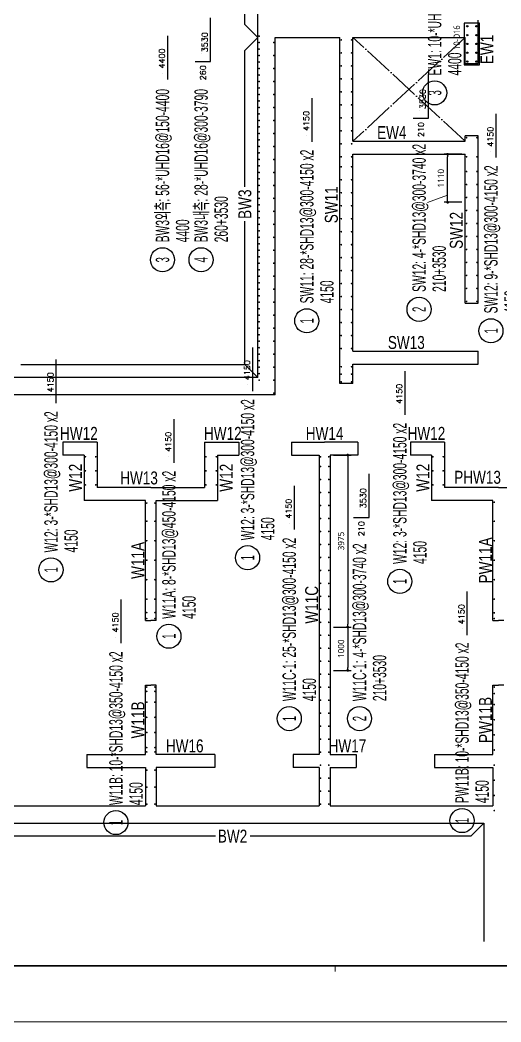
# Model space of a CAD drawing. Header units: millimetres. Extents: x 317501 to 2277231, y -321722 to 1186893.
# Drawn here: x 490431 to 501557, y -246808 to -223660 of the extents above; entities that cross this region are included whole.
import ezdxf
from ezdxf.enums import TextEntityAlignment as Align

# ---------------------------------------------------------------- set-up
doc = ezdxf.new("R2010")
doc.units = ezdxf.units.MM
doc.header["$LTSCALE"] = 57
doc.linetypes.add('XS-기초$0$DDOT', pattern=[14, 12, -1, 0, -1])
doc.layers.get('Defpoints').update_dxf_attribs({"color": 145})
for name, color, linetype in [('BARR', 1, 'Continuous'), ('DIM', 7, 'Continuous'), ('LEADER', 7, 'Continuous'), ('RP_TAG', 7, 'Continuous'), ('TEXT-배근', 3, 'Continuous'), ('XDIM', 7, 'Continuous'), ('XREBAR', 1, 'Continuous'), ('XS-기초$0$OPEN', 9, 'XS-기초$0$DDOT'), ('XTAG', 7, 'Continuous')]:
    doc.layers.add(name, color=color, linetype=linetype)
doc.layers.add('벽부호', color=3, linetype='Continuous', lineweight=0)
doc.styles.add('ROMANS', font='malgun.ttf')
doc.styles.add('RPWK1', font='arial.ttf', dxfattribs={"bigfont": 'whgtxt.shx'})
doc.styles.add('RPWK2', font='romans.shx', dxfattribs={"bigfont": 'whgtxt.shx'})
doc.styles.add('돋음', font='Dotum.ttf')
doc.styles.add('맑은고딕', font='malgun.ttf')
doc.dimstyles.new('60(SUB-1.8)', dxfattribs={"dimscale": 60, "dimtxt": 1.8, "dimasz": 0.8, "dimexe": 1, "dimexo": 1, "dimgap": 1, "dimtad": 1, "dimdec": 0, "dimzin": 0, "dimdsep": 46, "dimtxsty": 'ROMANS', "dimblk": 'DOT', "dimcen": 1, "dimdle": 2, "dimclrd": 6, "dimclre": 6, "dimclrt": 7, "dimazin": 0, "dimtfac": 1, "dimtdec": 0, "dimtix": 1, "dimtmove": 2, "dimatfit": 3, "dimldrblk": 'DIMDOT', "dimfxl": 0, "dimtolj": 1, "dimtzin": 0, "dimarcsym": 0})

# ---------------------------------------------------------------- blocks, each defined once
blk = doc.blocks.new('dhs_sheet2e')
at = {"color": 7}
blk.add_line((38004.8, 1997.6), (38004.8, 1797.9), dxfattribs=at)
blk.add_lwpolyline([(84000, 0), (84000, 59329.4), (0, 59329.4), (0, 0)], close=True, dxfattribs=at)
at = {"color": 30, "const_width": 64.9}
blk.add_lwpolyline([(81003.6, 57331.7), (2996.4, 57331.7), (2996.4, 1997.6), (81003.6, 1997.6)], close=True, dxfattribs=at)
blk = doc.blocks.new('ASGARAE')
at = {"color": 255, "xscale": 0.75, "yscale": 0.75, "zscale": 0.75}
blk.add_blockref('dhs_sheet2e', (0, -44497), dxfattribs=at)
blk = doc.blocks.new('XDFHSDHSTHS')
at = {"layer": 'DIM', "color": 5}
for p, q in [((-9910, -8410), (-9910, 750)), ((-4810, -1155), (-4810, -150)), ((-9510, -550), (-8010, -550)), ((-9510, -8810), (-9510, -550)), ((-8010, -8550), (-8010, -550)), ((-7710, -2950), (-7710, -550)), ((-7710, -550), (-5110, -550)), ((-5110, -1155), (-5110, -550)), ((-5110, -1155), (-4810, -1155)), ((-7710, -2950), (-5110, -2950)), ((-5110, -2950), (-5110, -2825)), ((-4810, -2825), (-5110, -2825)), ((-4810, -6690), (-4810, -2825)), ((-4810, -3250), (-4810, -2825)), ((-7710, -7800), (-7710, -3250)), ((-7710, -3250), (-5110, -3250)), ((-5110, -6690), (-5110, -3250)), ((-5110, -6690), (-4810, -6690)), ((-7710, -7800), (-4810, -7800)), ((-4810, -8100), (-4810, -7800)), ((-7710, -8550), (-7710, -8100)), ((-7710, -8100), (-4810, -8100)), ((-9910, -8410), (-21595, -8410)), ((-7710, -8550), (-8010, -8550)), ((-9510, -8810), (-21995, -8810)), ((-13630, -9900), (-14420, -9900)), ((-14420, -9900), (-14420, -10200)), ((-13630, -9900), (-13630, -10950)), ((-11140, -9900), (-10350, -9900)), ((-11140, -9900), (-11140, -10950)), ((-10350, -9900), (-10350, -10200)), ((-9130, -9900), (-8365, -9900)), ((-9130, -9900), (-9130, -10200)), ((-7600, -9900), (-8365, -9900)), ((-7600, -9900), (-7600, -10200)), ((-5590, -9900), (-6380, -9900)), ((-6380, -9900), (-6380, -10200)), ((-5590, -9900), (-5590, -10950)), ((-13930, -10200), (-14420, -10200)), ((-13930, -10200), (-13930, -11250)), ((-10840, -10200), (-10350, -10200)), ((-10840, -10200), (-10840, -11250)), ((-9130, -10200), (-8490, -10200)), ((-8490, -10200), (-8490, -17120)), ((-8240, -10200), (-8240, -17120)), ((-7600, -10200), (-8240, -10200)), ((-5890, -10200), (-6380, -10200)), ((-5890, -10200), (-5890, -11250)), ((-12385, -10950), (-13630, -10950)), ((-12385, -10950), (-11140, -10950)), ((-4345, -10950), (-5590, -10950)), ((-4345, -10950), (-3100, -10950)), ((-12510, -11250), (-13930, -11250)), ((-12510, -14020), (-12510, -11250)), ((-12260, -14020), (-12260, -11250)), ((-12260, -11250), (-10840, -11250)), ((-4470, -11250), (-5890, -11250)), ((-4470, -14020), (-4470, -11250)), ((-12510, -14020), (-12385, -14020)), ((-12260, -14020), (-12385, -14020)), ((-4470, -14020), (-4345, -14020)), ((-4220, -14020), (-4345, -14020)), ((-12510, -17120), (-12510, -15520)), ((-12510, -15520), (-12385, -15520)), ((-12260, -15520), (-12385, -15520)), ((-12260, -17120), (-12260, -15520)), ((-4470, -17120), (-4470, -15520)), ((-4470, -15520), (-4345, -15520)), ((-4220, -15520), (-4345, -15520)), ((-13865, -17120), (-12510, -17120)), ((-13865, -17120), (-13865, -17420)), ((-10905, -17120), (-12260, -17120)), ((-10905, -17120), (-10905, -17420)), ((-8490, -17120), (-9095, -17120)), ((-9095, -17120), (-9095, -17420)), ((-8240, -17120), (-7635, -17120)), ((-7635, -17120), (-7635, -17420)), ((-5825, -17120), (-4470, -17120)), ((-5825, -17120), (-5825, -17420)), ((-13865, -17420), (-12510, -17420)), ((-12510, -17420), (-12510, -18305)), ((-10905, -17420), (-12260, -17420)), ((-12260, -17420), (-12260, -18305)), ((-8490, -17420), (-9095, -17420)), ((-8490, -17420), (-8490, -18305)), ((-8240, -17420), (-8240, -18305)), ((-8240, -17420), (-7635, -17420)), ((-5825, -17420), (-4470, -17420)), ((-4470, -17420), (-4470, -18305)), ((-16305, -18305), (-12510, -18305)), ((-12260, -18305), (-8490, -18305)), ((-8240, -18305), (-4470, -18305)), ((-16305, -18705), (-4685, -18705)), ((-4685, -18705), (-4685, -21438))]:
    blk.add_line(p, q, dxfattribs=at)
at = {"layer": 'XS-기초$0$OPEN'}
for p, q in [((-5110, -550), (-7710, -2950)), ((-5110, -2950), (-7710, -550))]:
    blk.add_line(p, q, dxfattribs=at)
blk = doc.blocks.new('BAR')
at = {"layer": 'BARR'}
h = blk.add_hatch(color=256, dxfattribs=at)
edge = h.paths.add_edge_path()
edge.add_arc((0, 0), 15, 0, 360)
blk.add_circle((0, 0), 15, dxfattribs=at)
blk = doc.blocks.new('_Dot')
at = {"color": 0, "linetype": 'ByBlock', "lineweight": -2}
blk.add_line((-0.5, 0), (-1, 0), dxfattribs=at)
at = {"color": 0, "linetype": 'ByBlock', "const_width": 0.5}
blk.add_lwpolyline([(-0.25, 0, 1), (0.25, 0, 1)], format="xyb", close=True, dxfattribs=at)
blk = doc.blocks.new('*D271')
at = {"layer": 'Defpoints', "color": 0, "linetype": 'Continuous', "transparency": 16777216}
for p in [(497602, -237685), (497602, -238685), (498012, -238685)]:
    blk.add_point(p, dxfattribs=at).dxf.unprotected_set("ltscale", 0)
at = {"layer": 'XDIM', "color": 6, "linetype": 'Continuous', "lineweight": -2, "transparency": 16777216}
for p, q in [((497682, -237685), (498092, -237685)), ((498012, -237749), (498012, -238621)), ((497682, -238685), (498092, -238685))]:
    blk.add_line(p, q, dxfattribs=at).dxf.unprotected_set("ltscale", 0)
at = {"layer": 'XDIM', "color": 6, "linetype": 'Continuous', "lineweight": -2, "transparency": 16777216, "xscale": 64, "yscale": 64, "zscale": 64}
for p, rotation in [((498012, -237685), 90), ((498012, -238685), 270)]:
    blk.add_blockref('_Dot', p, dxfattribs=dict(at, rotation=rotation)).dxf.unprotected_set("ltscale", 0)
at = {"layer": 'XDIM', "color": 7, "linetype": 'Continuous', "transparency": 16777216, "insert": (497858, -238185), "char_height": 144, "attachment_point": 5, "rotation": 90, "style": 'ROMANS'}
blk.add_mtext('\\A1;1000', dxfattribs=at).dxf.unprotected_set("ltscale", 0)
blk = doc.blocks.new('DIMDOT')
at = {"layer": 'DIM', "linetype": 'Continuous'}
blk.add_line((-2, 0), (2, 0), dxfattribs=at)
for radius in [0.5, 0.25]:
    blk.add_circle((0, 0), radius, dxfattribs=at)
blk = doc.blocks.new('*D272')
at = {"layer": 'Defpoints', "color": 0, "linetype": 'Continuous', "transparency": 16777216}
for p in [(497602, -233710), (497602, -237685), (498012, -237685)]:
    blk.add_point(p, dxfattribs=at).dxf.unprotected_set("ltscale", 0)
at = {"layer": 'XDIM', "color": 6, "linetype": 'Continuous', "lineweight": -2, "transparency": 16777216}
for p, q in [((497682, -233710), (498092, -233710)), ((498012, -233774), (498012, -237621)), ((497682, -237685), (498092, -237685))]:
    blk.add_line(p, q, dxfattribs=at).dxf.unprotected_set("ltscale", 0)
at = {"layer": 'XDIM', "color": 6, "linetype": 'Continuous', "lineweight": -2, "transparency": 16777216, "xscale": 64, "yscale": 64, "zscale": 64}
for p, rotation in [((498012, -233710), 90), ((498012, -237685), 270)]:
    blk.add_blockref('_Dot', p, dxfattribs=dict(at, rotation=rotation)).dxf.unprotected_set("ltscale", 0)
at = {"layer": 'XDIM', "color": 7, "linetype": 'Continuous', "transparency": 16777216, "insert": (497858, -235697), "char_height": 144, "attachment_point": 5, "rotation": 90, "style": 'ROMANS'}
blk.add_mtext('\\A1;3975', dxfattribs=at).dxf.unprotected_set("ltscale", 0)
blk = doc.blocks.new('*D273')
at = {"layer": 'Defpoints', "color": 0, "linetype": 'Continuous', "transparency": 16777216}
for p in [(500322, -226760), (500732, -226760), (500732, -227870)]:
    blk.add_point(p, dxfattribs=at).dxf.unprotected_set("ltscale", 0)
at = {"layer": 'XDIM', "color": 6, "linetype": 'Continuous', "lineweight": -2, "transparency": 16777216}
for p, q in [((500652, -226760), (500242, -226760)), ((500322, -227806), (500322, -226824)), ((500652, -227870), (500242, -227870))]:
    blk.add_line(p, q, dxfattribs=at).dxf.unprotected_set("ltscale", 0)
at = {"layer": 'XDIM', "color": 6, "linetype": 'Continuous', "lineweight": -2, "transparency": 16777216, "xscale": 64, "yscale": 64, "zscale": 64}
for p, rotation in [((500322, -226760), 90), ((500322, -227870), 270)]:
    blk.add_blockref('_Dot', p, dxfattribs=dict(at, rotation=rotation)).dxf.unprotected_set("ltscale", 0)
at = {"layer": 'XDIM', "color": 7, "linetype": 'Continuous', "transparency": 16777216, "insert": (500168, -227315), "char_height": 144, "attachment_point": 5, "rotation": 90, "style": 'ROMANS'}
blk.add_mtext('\\A1;1110', dxfattribs=at).dxf.unprotected_set("ltscale", 0)
blk = doc.blocks.new('*U1499', base_point=(499216.761, -236907.6208))
at = {"layer": 'RP_TAG', "color": 0, "linetype": 'Continuous', "ltscale": 100}
blk.add_circle((499216.759988, -236629.6208), 279, dxfattribs=at)
at = {"layer": 'RP_TAG', "color": 0, "linetype": 'Continuous', "ltscale": 100, "style": 'RPWK1', "width": 0.55}
for s, p in [('W12: 3-*SHD13@300-4150 x2', (499216.758476, -236226.6208)), ('4150', (499681.758476, -236226.61914))]:
    blk.add_text(s, height=310, rotation=90.0002104601, dxfattribs=at).set_placement(p, align=Align.MIDDLE_LEFT)
at = {"layer": 'RP_TAG', "color": 0, "linetype": 'Continuous', "ltscale": 100, "style": 'RPWK1', "oblique": 359.9999999951, "width": 0.5}
blk.add_text('1', height=310, rotation=90.0002104552, dxfattribs=at).set_placement((499216.759988, -236629.6208), align=Align.MIDDLE_CENTER)
blk = doc.blocks.new('*U1500', base_point=(495695.336, -236360.422))
at = {"layer": 'RP_TAG', "color": 0, "linetype": 'Continuous', "ltscale": 100}
blk.add_circle((495695.334988, -236082.422), 279, dxfattribs=at)
at = {"layer": 'RP_TAG', "color": 0, "linetype": 'Continuous', "ltscale": 100, "style": 'RPWK1', "width": 0.55}
blk.add_text('W12: 3-*SHD13@300-4150 x2', height=310, rotation=90.0002104601, dxfattribs=at).set_placement((495695.333476, -235679.422), align=Align.MIDDLE_LEFT)
at = {"layer": 'RP_TAG', "color": 0, "linetype": 'Continuous', "ltscale": 100, "style": 'RPWK1', "oblique": 359.9999999948, "width": 0.55}
blk.add_text('4150', height=310, rotation=90.000210454, dxfattribs=at).set_placement((496160.333476, -235679.42034), align=Align.MIDDLE_LEFT)
at = {"layer": 'RP_TAG', "color": 0, "linetype": 'Continuous', "ltscale": 100, "style": 'RPWK1', "oblique": 0.0000000017, "width": 0.5}
blk.add_text('1', height=310, rotation=90.0002104619, dxfattribs=at).set_placement((495695.334988, -236082.422), align=Align.MIDDLE_CENTER)
blk = doc.blocks.new('*U1501', base_point=(491147.0825, -236640.8655))
at = {"layer": 'RP_TAG', "color": 0, "linetype": 'Continuous', "ltscale": 100}
blk.add_circle((491147.081488, -236362.8655), 279, dxfattribs=at)
at = {"layer": 'RP_TAG', "color": 0, "linetype": 'Continuous', "ltscale": 100, "style": 'RPWK1', "oblique": 359.9999999948, "width": 0.55}
blk.add_text('W12: 3-*SHD13@300-4150 x2', height=310, rotation=90.000210454, dxfattribs=at).set_placement((491147.079976, -235959.8655), align=Align.MIDDLE_LEFT)
at = {"layer": 'RP_TAG', "color": 0, "linetype": 'Continuous', "ltscale": 100, "style": 'RPWK1', "width": 0.55}
blk.add_text('4150', height=310, rotation=90.0002104601, dxfattribs=at).set_placement((491612.079976, -235959.86384), align=Align.MIDDLE_LEFT)
at = {"layer": 'RP_TAG', "color": 0, "linetype": 'Continuous', "ltscale": 100, "style": 'RPWK1', "oblique": 0.0000000017, "width": 0.5}
blk.add_text('1', height=310, rotation=90.0002104619, dxfattribs=at).set_placement((491147.081488, -236362.8655), align=Align.MIDDLE_CENTER)
blk = doc.blocks.new('*U1531', base_point=(492649.2859, -242478.9544))
at = {"layer": 'RP_TAG', "color": 0, "linetype": 'Continuous', "ltscale": 100}
blk.add_circle((492649.284888, -242200.9544), 279, dxfattribs=at)
at = {"layer": 'RP_TAG', "color": 0, "linetype": 'Continuous', "ltscale": 100, "style": 'RPWK1', "width": 0.55}
blk.add_text('W11B: 10-*SHD13@350-4150 x2', height=310, rotation=90.0002104601, dxfattribs=at).set_placement((492649.283376, -241797.9544), align=Align.MIDDLE_LEFT)
at = {"layer": 'RP_TAG', "color": 0, "linetype": 'Continuous', "ltscale": 100, "style": 'RPWK1', "oblique": 359.9999999948, "width": 0.55}
blk.add_text('4150', height=310, rotation=90.000210454, dxfattribs=at).set_placement((493114.283376, -241797.95274), align=Align.MIDDLE_LEFT)
at = {"layer": 'RP_TAG', "color": 0, "linetype": 'Continuous', "ltscale": 100, "style": 'RPWK1', "oblique": 0.0000000017, "width": 0.5}
blk.add_text('1', height=310, rotation=90.0002104619, dxfattribs=at).set_placement((492649.284888, -242200.9544), align=Align.MIDDLE_CENTER)
blk = doc.blocks.new('*U1532', base_point=(493875, -238175))
at = {"layer": 'RP_TAG', "color": 0, "linetype": 'Continuous', "ltscale": 100}
blk.add_circle((493875, -237897), 279, dxfattribs=at)
at = {"layer": 'RP_TAG', "color": 0, "linetype": 'Continuous', "ltscale": 100, "style": 'RPWK1', "width": 0.55}
blk.add_text('W11A: 8-*SHD13@450-4150 x2', height=310, rotation=90.0002, dxfattribs=at).set_placement((493875, -237494), align=Align.MIDDLE_LEFT)
at = {"layer": 'RP_TAG', "color": 0, "linetype": 'Continuous', "ltscale": 100, "style": 'RPWK1', "oblique": 360, "width": 0.55}
blk.add_text('4150', height=310, rotation=90.0002, dxfattribs=at).set_placement((494340, -237494), align=Align.MIDDLE_LEFT)
at = {"layer": 'RP_TAG', "color": 0, "linetype": 'Continuous', "ltscale": 100, "style": 'RPWK1', "oblique": 360, "width": 0.5}
blk.add_text('1', height=310, rotation=90.0002, dxfattribs=at).set_placement((493875, -237897), align=Align.MIDDLE_CENTER)
blk = doc.blocks.new('*U1534', base_point=(500656.3312, -242433.4565))
at = {"layer": 'RP_TAG', "color": 0, "linetype": 'Continuous', "ltscale": 100}
blk.add_circle((500656.330188, -242155.4565), 279, dxfattribs=at)
at = {"layer": 'RP_TAG', "color": 0, "linetype": 'Continuous', "ltscale": 100, "style": 'RPWK1', "width": 0.55}
for s, p in [('PW11B: 10-*SHD13@350-4150 x2', (500656.328676, -241752.4565)), ('4150', (501121.328676, -241752.45484))]:
    blk.add_text(s, height=310, rotation=90.0002104601, dxfattribs=at).set_placement(p, align=Align.MIDDLE_LEFT)
at = {"layer": 'RP_TAG', "color": 0, "linetype": 'Continuous', "ltscale": 100, "style": 'RPWK1', "oblique": 359.9999999951, "width": 0.5}
blk.add_text('1', height=310, rotation=90.0002104552, dxfattribs=at).set_placement((500656.330188, -242155.4565), align=Align.MIDDLE_CENTER)
blk = doc.blocks.new('*U1535', base_point=(497065, -230887))
at = {"layer": 'RP_TAG', "color": 0, "linetype": 'Continuous', "ltscale": 100}
blk.add_circle((497065, -230609), 279, dxfattribs=at)
at = {"layer": 'RP_TAG', "color": 0, "linetype": 'Continuous', "ltscale": 100, "style": 'RPWK1', "oblique": 360, "width": 0.55}
for s, p in [('SW11: 28-*SHD13@300-4150 x2', (497065, -230206)), ('4150', (497530, -230206))]:
    blk.add_text(s, height=310, rotation=90.0002, dxfattribs=at).set_placement(p, align=Align.MIDDLE_LEFT)
at = {"layer": 'RP_TAG', "color": 0, "linetype": 'Continuous', "ltscale": 100, "style": 'RPWK1', "oblique": 0, "width": 0.5}
blk.add_text('1', height=310, rotation=90.0002, dxfattribs=at).set_placement((497065, -230609), align=Align.MIDDLE_CENTER)
blk = doc.blocks.new('*U1538', base_point=(496658.6964, -240077.1462))
at = {"layer": 'RP_TAG', "color": 0, "linetype": 'Continuous', "ltscale": 100}
blk.add_circle((496658.695388, -239799.1462), 279, dxfattribs=at)
at = {"layer": 'RP_TAG', "color": 0, "linetype": 'Continuous', "ltscale": 100, "style": 'RPWK1', "width": 0.55}
for s, p in [('W11C-1: 25-*SHD13@300-4150 x2', (496658.693876, -239396.1462)), ('4150', (497123.693876, -239396.14454))]:
    blk.add_text(s, height=310, rotation=90.0002104601, dxfattribs=at).set_placement(p, align=Align.MIDDLE_LEFT)
at = {"layer": 'RP_TAG', "color": 0, "linetype": 'Continuous', "ltscale": 100, "style": 'RPWK1', "oblique": 359.9999999951, "width": 0.5}
blk.add_text('1', height=310, rotation=90.0002104552, dxfattribs=at).set_placement((496658.695388, -239799.1462), align=Align.MIDDLE_CENTER)
blk = doc.blocks.new('*U1539', base_point=(501324.9084, -231117.5464))
at = {"layer": 'RP_TAG', "color": 0, "linetype": 'Continuous', "ltscale": 100}
blk.add_circle((501324.907388, -230839.5464), 279, dxfattribs=at)
at = {"layer": 'RP_TAG', "color": 0, "linetype": 'Continuous', "ltscale": 100, "style": 'RPWK1', "width": 0.55}
for s, p in [('SW12: 9-*SHD13@300-4150 x2', (501324.905876, -230436.5464)), ('4150', (501789.905876, -230436.54474))]:
    blk.add_text(s, height=310, rotation=90.0002104601, dxfattribs=at).set_placement(p, align=Align.MIDDLE_LEFT)
at = {"layer": 'RP_TAG', "color": 0, "linetype": 'Continuous', "ltscale": 100, "style": 'RPWK1', "oblique": 359.9999999951, "width": 0.5}
blk.add_text('1', height=310, rotation=90.0002104552, dxfattribs=at).set_placement((501324.907388, -230839.5464), align=Align.MIDDLE_CENTER)
blk = doc.blocks.new('*U1550', base_point=(500022.8123, -225620.4623))
at = {"layer": 'RP_TAG', "color": 0, "linetype": 'Continuous', "ltscale": 100}
blk.add_circle((500022.811288, -225342.4623), 279, dxfattribs=at)
at = {"layer": 'RP_TAG', "color": 0, "linetype": 'Continuous', "ltscale": 100, "style": 'RPWK1', "width": 0.55}
for s, p in [('EW1: 10-*UHD16-4400', (500022.809776, -224939.4623)), ('4400', (500487.809776, -224939.46064))]:
    blk.add_text(s, height=310, rotation=90.0002104601, dxfattribs=at).set_placement(p, align=Align.MIDDLE_LEFT)
at = {"layer": 'RP_TAG', "color": 0, "linetype": 'Continuous', "ltscale": 100, "style": 'RPWK1', "oblique": 359.9999999951, "width": 0.5}
blk.add_text('3', height=310, rotation=90.0002104552, dxfattribs=at).set_placement((500022.811288, -225342.4623), align=Align.MIDDLE_CENTER)
blk = doc.blocks.new('*U1552', base_point=(493726.6725, -229476.7199))
at = {"layer": 'RP_TAG', "color": 0, "linetype": 'Continuous', "ltscale": 100}
blk.add_circle((493726.671488, -229198.7199), 279, dxfattribs=at)
at = {"layer": 'RP_TAG', "color": 0, "linetype": 'Continuous', "ltscale": 100, "style": 'RPWK1', "oblique": 359.9999999948, "width": 0.55}
blk.add_text('BW3외측: 56-*UHD16@150-4400', height=310, rotation=90.000210454, dxfattribs=at).set_placement((493726.669976, -228795.7199), align=Align.MIDDLE_LEFT)
at = {"layer": 'RP_TAG', "color": 0, "linetype": 'Continuous', "ltscale": 100, "style": 'RPWK1', "width": 0.55}
blk.add_text('4400', height=310, rotation=90.0002104601, dxfattribs=at).set_placement((494191.669976, -228795.71824), align=Align.MIDDLE_LEFT)
at = {"layer": 'RP_TAG', "color": 0, "linetype": 'Continuous', "ltscale": 100, "style": 'RPWK1', "oblique": 0.0000000017, "width": 0.5}
blk.add_text('3', height=310, rotation=90.0002104619, dxfattribs=at).set_placement((493726.671488, -229198.7199), align=Align.MIDDLE_CENTER)
blk = doc.blocks.new('*U1568', base_point=(494619.6566, -229476.7199))
at = {"layer": 'RP_TAG', "color": 0, "linetype": 'Continuous', "ltscale": 100}
blk.add_circle((494619.655588, -229198.7199), 279, dxfattribs=at)
at = {"layer": 'RP_TAG', "color": 0, "linetype": 'Continuous', "ltscale": 100, "style": 'RPWK1', "oblique": 359.9999999948, "width": 0.55}
blk.add_text('BW3내측: 28-*UHD16@300-3790', height=310, rotation=90.000210454, dxfattribs=at).set_placement((494619.654076, -228795.7199), align=Align.MIDDLE_LEFT)
at = {"layer": 'RP_TAG', "color": 0, "linetype": 'Continuous', "ltscale": 100, "style": 'RPWK1', "width": 0.55}
blk.add_text('260+3530', height=310, rotation=90.0002104601, dxfattribs=at).set_placement((495084.654076, -228795.71824), align=Align.MIDDLE_LEFT)
at = {"layer": 'RP_TAG', "color": 0, "linetype": 'Continuous', "ltscale": 100, "style": 'RPWK1', "oblique": 0.0000000017, "width": 0.5}
blk.add_text('4', height=310, rotation=90.0002104619, dxfattribs=at).set_placement((494619.655588, -229198.7199), align=Align.MIDDLE_CENTER)
blk = doc.blocks.new('*U1579', base_point=(498284.0669, -240077.1462))
at = {"layer": 'RP_TAG', "color": 0, "linetype": 'Continuous', "ltscale": 100}
blk.add_circle((498284.065888, -239799.1462), 279, dxfattribs=at)
at = {"layer": 'RP_TAG', "color": 0, "linetype": 'Continuous', "ltscale": 100, "style": 'RPWK1', "width": 0.55}
for s, p in [('W11C-1: 4-*SHD13@300-3740 x2', (498284.064376, -239396.1462)), ('210+3530', (498749.064376, -239396.14454))]:
    blk.add_text(s, height=310, rotation=90.0002104601, dxfattribs=at).set_placement(p, align=Align.MIDDLE_LEFT)
at = {"layer": 'RP_TAG', "color": 0, "linetype": 'Continuous', "ltscale": 100, "style": 'RPWK1', "oblique": 359.9999999951, "width": 0.5}
blk.add_text('2', height=310, rotation=90.0002104552, dxfattribs=at).set_placement((498284.065888, -239799.1462), align=Align.MIDDLE_CENTER)
blk = doc.blocks.new('*U1580', base_point=(499662.9963, -230621.4528))
at = {"layer": 'RP_TAG', "color": 0, "linetype": 'Continuous', "ltscale": 100}
blk.add_circle((499662.995288, -230343.4528), 279, dxfattribs=at)
at = {"layer": 'RP_TAG', "color": 0, "linetype": 'Continuous', "ltscale": 100, "style": 'RPWK1', "oblique": 359.9999999948, "width": 0.55}
blk.add_text('SW12: 4-*SHD13@300-3740 x2', height=310, rotation=90.000210454, dxfattribs=at).set_placement((499662.993776, -229940.4528), align=Align.MIDDLE_LEFT)
at = {"layer": 'RP_TAG', "color": 0, "linetype": 'Continuous', "ltscale": 100, "style": 'RPWK1', "width": 0.55}
blk.add_text('210+3530', height=310, rotation=90.0002104601, dxfattribs=at).set_placement((500127.993776, -229940.45114), align=Align.MIDDLE_LEFT)
at = {"layer": 'RP_TAG', "color": 0, "linetype": 'Continuous', "ltscale": 100, "style": 'RPWK1', "oblique": 0.0000000017, "width": 0.5}
blk.add_text('2', height=310, rotation=90.0002104619, dxfattribs=at).set_placement((499662.995288, -230343.4528), align=Align.MIDDLE_CENTER)

msp = doc.modelspace()

# ---------------------------------------------------------------- linework, layer by layer
at = {"layer": 'LEADER'}
for p, q in [((495632.4, -223759.7), (495632.4, -222459.7)), ((495932.4, -224059.7), (495632.4, -223759.7)), ((495632.4, -231619.7), (495932.4, -231919.7))]:
    msp.add_line(p, q, dxfattribs=at)
msp.add_lwpolyline([(501062.4, -223729.7), (500702.4, -223729.7), (500702.4, -224694.7), (501062.4, -224694.7)], close=True, dxfattribs=at)
for points in [[(495632.4, -227512.4), (495632.4, -224359.7), (495932.4, -224059.7)], [(490446.6, -231619.7), (495632.4, -231619.7), (495632.4, -228309.3)], [(501157.4, -242214.7), (500857.4, -242514.7), (495751.8, -242514.7)], [(494953.9, -242514.7), (489837.4, -242514.7), (489837.4, -242634.7), (483177.2, -242634.7)]]:
    msp.add_lwpolyline(points, dxfattribs=at)
at = {"layer": 'RP_TAG', "color": 250, "linetype": 'Continuous', "ltscale": 100}
for p, q in [((494619.6, -224430.5), (494619.6, -224430.5)), ((493726.7, -224886.2), (493726.7, -224886.2)), ((499663, -225741.4), (499663, -225741.4)), ((497065.3, -226329.9), (497065.3, -226329.9)), ((501324.9, -226693.2), (501324.9, -226693.2)), ((495695.3, -232087.1), (495695.3, -232087.1)), ((491147.1, -232367.6), (491147.1, -232367.6)), ((499216.7, -232634.3), (499216.7, -232634.3)), ((493874.9, -233742.4), (493874.9, -233742.4)), ((498284, -234964.4), (498284, -234964.4)), ((496658.7, -235287.6), (496658.7, -235287.6)), ((500656.3, -237725.4), (500656.3, -237725.4)), ((492649.3, -237914.3), (492649.3, -237914.3))]:
    msp.add_line(p, q, dxfattribs=at)
at = {"layer": 'RP_TAG', "color": 1, "linetype": 'Continuous', "ltscale": 100}
for points in [[(494482.2, -224617.8), (494840, -224617.8), (494840, -223607.7)], [(493849.2, -225031.9), (493849.2, -224021.6)], [(499525.6, -225928.8), (499883.4, -225928.8), (499883.4, -224918.7)], [(497187.9, -226475.6), (497187.9, -225465.3)], [(501447.5, -226838.9), (501447.5, -225828.6)], [(495817.9, -232232.8), (495817.9, -231222.6)], [(491269.7, -232513.3), (491269.6, -231503)], [(499339.3, -232780), (499339.3, -231769.8)], [(493997.5, -233888.1), (493997.5, -232877.8)], [(498146.7, -235151.7), (498504.4, -235151.7), (498504.4, -234141.6)], [(496781.3, -235433.3), (496781.3, -234423)], [(500778.9, -237871.1), (500778.9, -236860.8)], [(492771.9, -238060), (492771.9, -237049.7)]]:
    msp.add_lwpolyline(points, dxfattribs=at)
at = {"layer": 'XREBAR', "color": 171, "linetype": 'Continuous', "ltscale": 2.33129e-317, "const_width": 20}
for points in [[(495952.4, -224029.7, -1), (495972.4, -224029.7, -1), (495952.4, -224029.7)], [(495952.4, -224179.7, -1), (495972.4, -224179.7, -1), (495952.4, -224179.7)], [(496292.4, -224179.7, -1), (496312.4, -224179.7, -1), (496292.4, -224179.7)], [(495952.4, -224329.7, -1), (495972.4, -224329.7, -1), (495952.4, -224329.7)], [(495952.4, -224479.7, -1), (495972.4, -224479.7, -1), (495952.4, -224479.7)], [(496292.4, -224479.7, -1), (496312.4, -224479.7, -1), (496292.4, -224479.7)], [(495952.4, -224629.7, -1), (495972.4, -224629.7, -1), (495952.4, -224629.7)], [(495952.4, -224779.7, -1), (495972.4, -224779.7, -1), (495952.4, -224779.7)], [(496292.4, -224779.7, -1), (496312.4, -224779.7, -1), (496292.4, -224779.7)], [(495952.4, -224929.7, -1), (495972.4, -224929.7, -1), (495952.4, -224929.7)], [(495952.4, -225079.7, -1), (495972.4, -225079.7, -1), (495952.4, -225079.7)], [(495952.4, -225229.7, -1), (495972.4, -225229.7, -1), (495952.4, -225229.7)], [(496292.4, -225079.7, -1), (496312.4, -225079.7, -1), (496292.4, -225079.7)], [(495952.4, -225379.7, -1), (495972.4, -225379.7, -1), (495952.4, -225379.7)], [(496292.4, -225379.7, -1), (496312.4, -225379.7, -1), (496292.4, -225379.7)], [(495952.4, -225529.7, -1), (495972.4, -225529.7, -1), (495952.4, -225529.7)], [(495952.4, -225679.7, -1), (495972.4, -225679.7, -1), (495952.4, -225679.7)], [(496292.4, -225679.7, -1), (496312.4, -225679.7, -1), (496292.4, -225679.7)], [(495952.4, -225829.7, -1), (495972.4, -225829.7, -1), (495952.4, -225829.7)], [(495952.4, -225979.7, -1), (495972.4, -225979.7, -1), (495952.4, -225979.7)], [(495952.4, -226129.7, -1), (495972.4, -226129.7, -1), (495952.4, -226129.7)], [(496292.4, -225979.7, -1), (496312.4, -225979.7, -1), (496292.4, -225979.7)], [(495952.4, -226279.7, -1), (495972.4, -226279.7, -1), (495952.4, -226279.7)], [(496292.4, -226279.7, -1), (496312.4, -226279.7, -1), (496292.4, -226279.7)], [(495952.4, -226429.7, -1), (495972.4, -226429.7, -1), (495952.4, -226429.7)], [(495952.4, -226579.7, -1), (495972.4, -226579.7, -1), (495952.4, -226579.7)], [(496292.4, -226579.7, -1), (496312.4, -226579.7, -1), (496292.4, -226579.7)], [(495952.4, -226729.7, -1), (495972.4, -226729.7, -1), (495952.4, -226729.7)], [(495952.4, -226879.7, -1), (495972.4, -226879.7, -1), (495952.4, -226879.7)], [(495952.4, -227029.7, -1), (495972.4, -227029.7, -1), (495952.4, -227029.7)], [(496292.4, -226879.7, -1), (496312.4, -226879.7, -1), (496292.4, -226879.7)], [(495952.4, -227179.7, -1), (495972.4, -227179.7, -1), (495952.4, -227179.7)], [(495952.4, -227329.7, -1), (495972.4, -227329.7, -1), (495952.4, -227329.7)], [(496292.4, -227179.7, -1), (496312.4, -227179.7, -1), (496292.4, -227179.7)], [(495952.4, -227479.7, -1), (495972.4, -227479.7, -1), (495952.4, -227479.7)], [(496292.4, -227479.7, -1), (496312.4, -227479.7, -1), (496292.4, -227479.7)], [(495952.4, -227629.7, -1), (495972.4, -227629.7, -1), (495952.4, -227629.7)], [(495952.4, -227779.7, -1), (495972.4, -227779.7, -1), (495952.4, -227779.7)], [(496292.4, -227779.7, -1), (496312.4, -227779.7, -1), (496292.4, -227779.7)], [(495952.4, -227929.7, -1), (495972.4, -227929.7, -1), (495952.4, -227929.7)], [(495952.4, -228079.7, -1), (495972.4, -228079.7, -1), (495952.4, -228079.7)], [(495952.4, -228229.7, -1), (495972.4, -228229.7, -1), (495952.4, -228229.7)], [(496292.4, -228079.7, -1), (496312.4, -228079.7, -1), (496292.4, -228079.7)], [(495952.4, -228379.7, -1), (495972.4, -228379.7, -1), (495952.4, -228379.7)], [(496292.4, -228379.7, -1), (496312.4, -228379.7, -1), (496292.4, -228379.7)], [(495952.4, -228529.7, -1), (495972.4, -228529.7, -1), (495952.4, -228529.7)], [(495952.4, -228679.7, -1), (495972.4, -228679.7, -1), (495952.4, -228679.7)], [(496292.4, -228679.7, -1), (496312.4, -228679.7, -1), (496292.4, -228679.7)], [(495952.4, -228829.7, -1), (495972.4, -228829.7, -1), (495952.4, -228829.7)], [(495952.4, -228979.7, -1), (495972.4, -228979.7, -1), (495952.4, -228979.7)], [(495952.4, -229129.7, -1), (495972.4, -229129.7, -1), (495952.4, -229129.7)], [(496292.4, -228979.7, -1), (496312.4, -228979.7, -1), (496292.4, -228979.7)], [(495952.4, -229279.7, -1), (495972.4, -229279.7, -1), (495952.4, -229279.7)], [(496292.4, -229279.7, -1), (496312.4, -229279.7, -1), (496292.4, -229279.7)], [(495952.4, -229429.7, -1), (495972.4, -229429.7, -1), (495952.4, -229429.7)], [(495952.4, -229579.7, -1), (495972.4, -229579.7, -1), (495952.4, -229579.7)], [(496292.4, -229579.7, -1), (496312.4, -229579.7, -1), (496292.4, -229579.7)], [(495952.4, -229729.7, -1), (495972.4, -229729.7, -1), (495952.4, -229729.7)], [(495952.4, -229879.7, -1), (495972.4, -229879.7, -1), (495952.4, -229879.7)], [(496292.4, -229879.7, -1), (496312.4, -229879.7, -1), (496292.4, -229879.7)], [(495952.4, -230029.7, -1), (495972.4, -230029.7, -1), (495952.4, -230029.7)], [(495952.4, -230179.7, -1), (495972.4, -230179.7, -1), (495952.4, -230179.7)], [(495952.4, -230329.7, -1), (495972.4, -230329.7, -1), (495952.4, -230329.7)], [(496292.4, -230179.7, -1), (496312.4, -230179.7, -1), (496292.4, -230179.7)], [(495952.4, -230479.7, -1), (495972.4, -230479.7, -1), (495952.4, -230479.7)], [(496292.4, -230479.7, -1), (496312.4, -230479.7, -1), (496292.4, -230479.7)], [(495952.4, -230629.7, -1), (495972.4, -230629.7, -1), (495952.4, -230629.7)], [(495952.4, -230779.7, -1), (495972.4, -230779.7, -1), (495952.4, -230779.7)], [(496292.4, -230779.7, -1), (496312.4, -230779.7, -1), (496292.4, -230779.7)], [(495952.4, -230929.7, -1), (495972.4, -230929.7, -1), (495952.4, -230929.7)], [(495952.4, -231079.7, -1), (495972.4, -231079.7, -1), (495952.4, -231079.7)], [(495952.4, -231229.7, -1), (495972.4, -231229.7, -1), (495952.4, -231229.7)], [(496292.4, -231079.7, -1), (496312.4, -231079.7, -1), (496292.4, -231079.7)], [(495952.4, -231379.7, -1), (495972.4, -231379.7, -1), (495952.4, -231379.7)], [(496292.4, -231379.7, -1), (496312.4, -231379.7, -1), (496292.4, -231379.7)], [(495952.4, -231529.7, -1), (495972.4, -231529.7, -1), (495952.4, -231529.7)], [(495952.4, -231679.7, -1), (495972.4, -231679.7, -1), (495952.4, -231679.7)], [(496292.4, -231679.7, -1), (496312.4, -231679.7, -1), (496292.4, -231679.7)], [(495952.4, -231829.7, -1), (495972.4, -231829.7, -1), (495952.4, -231829.7)], [(495952.4, -231979.7, -1), (495972.4, -231979.7, -1), (495952.4, -231979.7)], [(496292.4, -231979.7, -1), (496312.4, -231979.7, -1), (496292.4, -231979.7)], [(496292.4, -232279.7, -1), (496312.4, -232279.7, -1), (496292.4, -232279.7)]]:
    msp.add_lwpolyline(points, format="xyb", dxfattribs=at)
at = {"layer": 'XREBAR', "color": 11, "linetype": 'Continuous', "ltscale": 2.33129e-317, "const_width": 20}
for points in [[(497852.4, -224119.7, -1), (497872.4, -224119.7, -1), (497852.4, -224119.7)], [(498092.5, -224119.7, -1), (498112.5, -224119.7, -1), (498092.5, -224119.7)], [(497852.4, -224419.7, -1), (497872.4, -224419.7, -1), (497852.4, -224419.7)], [(498092.5, -224419.7, -1), (498112.5, -224419.7, -1), (498092.5, -224419.7)], [(497852.4, -224719.7, -1), (497872.4, -224719.7, -1), (497852.4, -224719.7)], [(498092.5, -224719.7, -1), (498112.5, -224719.7, -1), (498092.5, -224719.7)], [(497852.4, -225019.7, -1), (497872.4, -225019.7, -1), (497852.4, -225019.7)], [(498092.5, -225019.7, -1), (498112.5, -225019.7, -1), (498092.5, -225019.7)], [(497852.4, -225319.7, -1), (497872.4, -225319.7, -1), (497852.4, -225319.7)], [(498092.5, -225319.7, -1), (498112.5, -225319.7, -1), (498092.5, -225319.7)], [(497852.4, -225619.7, -1), (497872.4, -225619.7, -1), (497852.4, -225619.7)], [(498092.5, -225619.7, -1), (498112.5, -225619.7, -1), (498092.5, -225619.7)], [(497852.4, -225919.7, -1), (497872.4, -225919.7, -1), (497852.4, -225919.7)], [(498092.5, -225919.7, -1), (498112.5, -225919.7, -1), (498092.5, -225919.7)], [(497852.4, -226219.7, -1), (497872.4, -226219.7, -1), (497852.4, -226219.7)], [(498092.5, -226219.7, -1), (498112.5, -226219.7, -1), (498092.5, -226219.7)], [(500752.4, -226377.4, -1), (500772.4, -226377.4, -1), (500752.4, -226377.4)], [(500992.4, -226377.4, -1), (501012.4, -226377.4, -1), (500992.4, -226377.4)], [(497852.4, -226519.7, -1), (497872.4, -226519.7, -1), (497852.4, -226519.7)], [(498092.5, -226519.7, -1), (498112.5, -226519.7, -1), (498092.5, -226519.7)], [(497852.4, -226819.7, -1), (497872.4, -226819.7, -1), (497852.4, -226819.7)], [(498092.5, -226819.7, -1), (498112.5, -226819.7, -1), (498092.5, -226819.7)], [(500752.4, -226819.7, -1), (500772.4, -226819.7, -1), (500752.4, -226819.7)], [(500992.4, -226819.7, -1), (501012.4, -226819.7, -1), (500992.4, -226819.7)], [(497852.4, -227049.7, -1), (497872.4, -227049.7, -1), (497852.4, -227049.7)], [(498092.5, -227049.7, -1), (498112.5, -227049.7, -1), (498092.5, -227049.7)], [(500752.4, -227159.7, -1), (500772.4, -227159.7, -1), (500752.4, -227159.7)], [(500992.4, -227159.7, -1), (501012.4, -227159.7, -1), (500992.4, -227159.7)], [(497852.4, -227349.7, -1), (497872.4, -227349.7, -1), (497852.4, -227349.7)], [(498092.5, -227349.7, -1), (498112.5, -227349.7, -1), (498092.5, -227349.7)], [(500752.4, -227459.7, -1), (500772.4, -227459.7, -1), (500752.4, -227459.7)], [(500992.4, -227459.7, -1), (501012.4, -227459.7, -1), (500992.4, -227459.7)], [(497852.4, -227649.7, -1), (497872.4, -227649.7, -1), (497852.4, -227649.7)], [(498092.4, -227649.7, -1), (498112.4, -227649.7, -1), (498092.4, -227649.7)], [(500752.4, -227759.7, -1), (500772.4, -227759.7, -1), (500752.4, -227759.7)], [(500992.4, -227759.7, -1), (501012.4, -227759.7, -1), (500992.4, -227759.7)], [(497852.4, -227949.7, -1), (497872.4, -227949.7, -1), (497852.4, -227949.7)], [(498092.4, -227949.7, -1), (498112.4, -227949.7, -1), (498092.4, -227949.7)], [(497852.4, -228249.7, -1), (497872.4, -228249.7, -1), (497852.4, -228249.7)], [(498092.4, -228249.7, -1), (498112.4, -228249.7, -1), (498092.4, -228249.7)], [(500752.4, -228059.7, -1), (500772.4, -228059.7, -1), (500752.4, -228059.7)], [(500992.4, -228059.7, -1), (501012.4, -228059.7, -1), (500992.4, -228059.7)], [(500752.4, -228359.7, -1), (500772.4, -228359.7, -1), (500752.4, -228359.7)], [(500992.4, -228359.7, -1), (501012.4, -228359.7, -1), (500992.4, -228359.7)], [(497852.4, -228549.7, -1), (497872.4, -228549.7, -1), (497852.4, -228549.7)], [(498092.4, -228549.7, -1), (498112.4, -228549.7, -1), (498092.4, -228549.7)], [(500752.4, -228659.7, -1), (500772.4, -228659.7, -1), (500752.4, -228659.7)], [(500992.4, -228659.7, -1), (501012.4, -228659.7, -1), (500992.4, -228659.7)], [(497852.4, -228849.7, -1), (497872.4, -228849.7, -1), (497852.4, -228849.7)], [(498092.4, -228849.7, -1), (498112.4, -228849.7, -1), (498092.4, -228849.7)], [(497852.4, -229149.7, -1), (497872.4, -229149.7, -1), (497852.4, -229149.7)], [(498092.4, -229149.7, -1), (498112.4, -229149.7, -1), (498092.4, -229149.7)], [(500752.4, -228959.7, -1), (500772.4, -228959.7, -1), (500752.4, -228959.7)], [(500992.4, -228959.7, -1), (501012.4, -228959.7, -1), (500992.4, -228959.7)], [(500752.4, -229259.7, -1), (500772.4, -229259.7, -1), (500752.4, -229259.7)], [(500992.4, -229259.7, -1), (501012.4, -229259.7, -1), (500992.4, -229259.7)], [(497852.4, -229449.7, -1), (497872.4, -229449.7, -1), (497852.4, -229449.7)], [(498092.4, -229449.7, -1), (498112.4, -229449.7, -1), (498092.4, -229449.7)], [(500752.4, -229559.7, -1), (500772.4, -229559.7, -1), (500752.4, -229559.7)], [(500992.4, -229559.7, -1), (501012.4, -229559.7, -1), (500992.4, -229559.7)], [(497852.4, -229749.7, -1), (497872.4, -229749.7, -1), (497852.4, -229749.7)], [(498092.4, -229749.7, -1), (498112.4, -229749.7, -1), (498092.4, -229749.7)], [(500752.4, -229859.7, -1), (500772.4, -229859.7, -1), (500752.4, -229859.7)], [(500992.4, -229859.7, -1), (501012.4, -229859.7, -1), (500992.4, -229859.7)], [(497852.4, -230049.7, -1), (497872.4, -230049.7, -1), (497852.4, -230049.7)], [(498092.4, -230049.7, -1), (498112.4, -230049.7, -1), (498092.4, -230049.7)], [(500752.4, -230159.7, -1), (500772.4, -230159.7, -1), (500752.4, -230159.7)], [(500992.4, -230159.7, -1), (501012.4, -230159.7, -1), (500992.4, -230159.7)], [(497852.4, -230349.7, -1), (497872.4, -230349.7, -1), (497852.4, -230349.7)], [(498092.4, -230349.7, -1), (498112.4, -230349.7, -1), (498092.4, -230349.7)], [(497852.4, -230649.7, -1), (497872.4, -230649.7, -1), (497852.4, -230649.7)], [(498092.4, -230649.7, -1), (498112.4, -230649.7, -1), (498092.4, -230649.7)], [(497852.4, -230949.7, -1), (497872.4, -230949.7, -1), (497852.4, -230949.7)], [(498092.4, -230949.7, -1), (498112.4, -230949.7, -1), (498092.4, -230949.7)], [(497852.4, -231249.7, -1), (497872.4, -231249.7, -1), (497852.4, -231249.7)], [(498092.4, -231249.7, -1), (498112.4, -231249.7, -1), (498092.4, -231249.7)], [(497852.4, -231669.7, -1), (497872.4, -231669.7, -1), (497852.4, -231669.7)], [(498092.4, -231669.7, -1), (498112.4, -231669.7, -1), (498092.4, -231669.7)], [(497852.4, -231841.1, -1), (497872.4, -231841.1, -1), (497852.4, -231841.1)], [(498092.4, -231841.1, -1), (498112.4, -231841.1, -1), (498092.4, -231841.1)], [(497852.4, -232019.7, -1), (497872.4, -232019.7, -1), (497852.4, -232019.7)], [(498092.4, -232019.7, -1), (498112.4, -232019.7, -1), (498092.4, -232019.7)], [(491932.4, -233749.7, -1), (491952.4, -233749.7, -1), (491932.4, -233749.7)], [(492172.4, -233749.7, -1), (492192.4, -233749.7, -1), (492172.4, -233749.7)], [(494722.4, -233749.7, -1), (494742.4, -233749.7, -1), (494722.4, -233749.7)], [(494962.4, -233749.7, -1), (494982.4, -233749.7, -1), (494962.4, -233749.7)], [(497372.4, -233749.7, -1), (497392.4, -233749.7, -1), (497372.4, -233749.7)], [(497562.4, -233749.7, -1), (497582.4, -233749.7, -1), (497562.4, -233749.7)], [(499972.4, -233749.7, -1), (499992.4, -233749.7, -1), (499972.4, -233749.7)], [(500212.4, -233749.7, -1), (500232.4, -233749.7, -1), (500212.4, -233749.7)], [(497372.4, -233974.7, -1), (497392.4, -233974.7, -1), (497372.4, -233974.7)], [(497562.4, -233974.7, -1), (497582.4, -233974.7, -1), (497562.4, -233974.7)], [(491932.4, -234074.7, -1), (491952.4, -234074.7, -1), (491932.4, -234074.7)], [(492172.4, -234074.7, -1), (492192.4, -234074.7, -1), (492172.4, -234074.7)], [(494722.4, -234074.7, -1), (494742.4, -234074.7, -1), (494722.4, -234074.7)], [(494962.4, -234074.7, -1), (494982.4, -234074.7, -1), (494962.4, -234074.7)], [(497372.4, -234274.7, -1), (497392.4, -234274.7, -1), (497372.4, -234274.7)], [(497562.4, -234274.7, -1), (497582.4, -234274.7, -1), (497562.4, -234274.7)], [(499972.4, -234074.7, -1), (499992.4, -234074.7, -1), (499972.4, -234074.7)], [(500212.4, -234074.7, -1), (500232.4, -234074.7, -1), (500212.4, -234074.7)], [(491932.4, -234399.7, -1), (491952.4, -234399.7, -1), (491932.4, -234399.7)], [(492172.4, -234399.7, -1), (492192.4, -234399.7, -1), (492172.4, -234399.7)], [(494722.4, -234399.7, -1), (494742.4, -234399.7, -1), (494722.4, -234399.7)], [(494962.4, -234399.7, -1), (494982.4, -234399.7, -1), (494962.4, -234399.7)], [(499972.4, -234399.7, -1), (499992.4, -234399.7, -1), (499972.4, -234399.7)], [(500212.4, -234399.7, -1), (500232.4, -234399.7, -1), (500212.4, -234399.7)], [(497372.4, -234574.7, -1), (497392.4, -234574.7, -1), (497372.4, -234574.7)], [(497562.4, -234574.7, -1), (497582.4, -234574.7, -1), (497562.4, -234574.7)], [(493352.4, -234819.8, -1), (493372.4, -234819.8, -1), (493352.4, -234819.8)], [(493542.4, -234819.8, -1), (493562.4, -234819.8, -1), (493542.4, -234819.8)], [(497372.4, -234874.7, -1), (497392.4, -234874.7, -1), (497372.4, -234874.7)], [(497562.4, -234874.7, -1), (497582.4, -234874.7, -1), (497562.4, -234874.7)], [(501392.4, -234799.7, -1), (501412.4, -234799.7, -1), (501392.4, -234799.7)], [(497372.4, -235174.7, -1), (497392.4, -235174.7, -1), (497372.4, -235174.7)], [(497562.4, -235174.7, -1), (497582.4, -235174.7, -1), (497562.4, -235174.7)], [(493352.4, -235239.7, -1), (493372.4, -235239.7, -1), (493352.4, -235239.7)], [(493542.4, -235239.7, -1), (493562.4, -235239.7, -1), (493542.4, -235239.7)], [(501392.4, -235239.7, -1), (501412.4, -235239.7, -1), (501392.4, -235239.7)], [(497372.4, -235474.7, -1), (497392.4, -235474.7, -1), (497372.4, -235474.7)], [(497562.4, -235474.7, -1), (497582.4, -235474.7, -1), (497562.4, -235474.7)], [(493352.4, -235689.7, -1), (493372.4, -235689.7, -1), (493352.4, -235689.7)], [(493542.4, -235689.7, -1), (493562.4, -235689.7, -1), (493542.4, -235689.7)], [(497372.4, -235774.7, -1), (497392.4, -235774.7, -1), (497372.4, -235774.7)], [(497562.4, -235774.7, -1), (497582.4, -235774.7, -1), (497562.4, -235774.7)], [(501392.4, -235689.7, -1), (501412.4, -235689.7, -1), (501392.4, -235689.7)], [(497372.4, -236074.7, -1), (497392.4, -236074.7, -1), (497372.4, -236074.7)], [(497562.4, -236074.7, -1), (497582.4, -236074.7, -1), (497562.4, -236074.7)], [(493352.4, -236139.7, -1), (493372.4, -236139.7, -1), (493352.4, -236139.7)], [(493542.4, -236139.7, -1), (493562.4, -236139.7, -1), (493542.4, -236139.7)], [(501392.4, -236139.7, -1), (501412.4, -236139.7, -1), (501392.4, -236139.7)], [(493352.4, -236589.7, -1), (493372.4, -236589.7, -1), (493352.4, -236589.7)], [(493542.4, -236589.7, -1), (493562.4, -236589.7, -1), (493542.4, -236589.7)], [(497372.4, -236374.7, -1), (497392.4, -236374.7, -1), (497372.4, -236374.7)], [(497562.4, -236374.7, -1), (497582.4, -236374.7, -1), (497562.4, -236374.7)], [(501392.4, -236589.7, -1), (501412.4, -236589.7, -1), (501392.4, -236589.7)], [(497372.4, -236674.7, -1), (497392.4, -236674.7, -1), (497372.4, -236674.7)], [(497562.4, -236674.7, -1), (497582.4, -236674.7, -1), (497562.4, -236674.7)], [(493352.4, -237039.7, -1), (493372.4, -237039.7, -1), (493352.4, -237039.7)], [(493542.4, -237039.7, -1), (493562.4, -237039.7, -1), (493542.4, -237039.7)], [(497372.4, -236974.7, -1), (497392.4, -236974.7, -1), (497372.4, -236974.7)], [(497562.4, -236974.7, -1), (497582.4, -236974.7, -1), (497562.4, -236974.7)], [(501392.4, -237039.7, -1), (501412.4, -237039.7, -1), (501392.4, -237039.7)], [(497372.4, -237274.7, -1), (497392.4, -237274.7, -1), (497372.4, -237274.7)], [(497562.4, -237274.7, -1), (497582.4, -237274.7, -1), (497562.4, -237274.7)], [(493352.4, -237350, -1), (493372.4, -237350, -1), (493352.4, -237350)], [(493352.4, -237489.7, -1), (493372.4, -237489.7, -1), (493352.4, -237489.7)], [(493542.4, -237350, -1), (493562.4, -237350, -1), (493542.4, -237350)], [(493542.4, -237489.7, -1), (493562.4, -237489.7, -1), (493542.4, -237489.7)], [(501392.4, -237355.7, -1), (501412.4, -237355.7, -1), (501392.4, -237355.7)], [(501392.4, -237489.7, -1), (501412.4, -237489.7, -1), (501392.4, -237489.7)], [(497372.4, -237574.7, -1), (497392.4, -237574.7, -1), (497372.4, -237574.7)], [(497562.4, -237574.7, -1), (497582.4, -237574.7, -1), (497562.4, -237574.7)], [(497372.4, -237874.7, -1), (497392.4, -237874.7, -1), (497372.4, -237874.7)], [(497562.4, -237874.7, -1), (497582.4, -237874.7, -1), (497562.4, -237874.7)], [(497372.4, -238174.7, -1), (497392.4, -238174.7, -1), (497372.4, -238174.7)], [(497562.4, -238174.7, -1), (497582.4, -238174.7, -1), (497562.4, -238174.7)], [(497372.4, -238474.7, -1), (497392.4, -238474.7, -1), (497372.4, -238474.7)], [(497562.4, -238474.7, -1), (497582.4, -238474.7, -1), (497562.4, -238474.7)], [(497372.4, -238774.7, -1), (497392.4, -238774.7, -1), (497372.4, -238774.7)], [(497562.4, -238774.7, -1), (497582.4, -238774.7, -1), (497562.4, -238774.7)], [(493352.4, -239069.7, -1), (493372.4, -239069.7, -1), (493352.4, -239069.7)], [(493542.4, -239069.7, -1), (493562.4, -239069.7, -1), (493542.4, -239069.7)], [(497372.4, -239074.7, -1), (497392.4, -239074.7, -1), (497372.4, -239074.7)], [(497562.4, -239074.7, -1), (497582.4, -239074.7, -1), (497562.4, -239074.7)], [(501392.4, -239069.7, -1), (501412.4, -239069.7, -1), (501392.4, -239069.7)], [(493352.4, -239169.6, -1), (493372.4, -239169.6, -1), (493352.4, -239169.6)], [(493542.4, -239169.6, -1), (493562.4, -239169.6, -1), (493542.4, -239169.6)], [(501392.4, -239221.5, -1), (501412.4, -239221.5, -1), (501392.4, -239221.5)], [(493352.4, -239419.7, -1), (493372.4, -239419.7, -1), (493352.4, -239419.7)], [(493542.4, -239419.7, -1), (493562.4, -239419.7, -1), (493542.4, -239419.7)], [(497372.4, -239374.7, -1), (497392.4, -239374.7, -1), (497372.4, -239374.7)], [(497562.4, -239374.7, -1), (497582.4, -239374.7, -1), (497562.4, -239374.7)], [(501392.4, -239474.7, -1), (501412.4, -239474.7, -1), (501392.4, -239474.7)], [(493352.4, -239769.7, -1), (493372.4, -239769.7, -1), (493352.4, -239769.7)], [(493542.4, -239769.7, -1), (493562.4, -239769.7, -1), (493542.4, -239769.7)], [(497372.4, -239674.7, -1), (497392.4, -239674.7, -1), (497372.4, -239674.7)], [(497562.4, -239674.7, -1), (497582.4, -239674.7, -1), (497562.4, -239674.7)], [(501392.4, -239824.7, -1), (501412.4, -239824.7, -1), (501392.4, -239824.7)], [(497372.4, -239974.7, -1), (497392.4, -239974.7, -1), (497372.4, -239974.7)], [(497562.4, -239974.7, -1), (497582.4, -239974.7, -1), (497562.4, -239974.7)], [(493352.4, -240119.7, -1), (493372.4, -240119.7, -1), (493352.4, -240119.7)], [(493542.4, -240119.7, -1), (493562.4, -240119.7, -1), (493542.4, -240119.7)], [(497372.4, -240274.7, -1), (497392.4, -240274.7, -1), (497372.4, -240274.7)], [(497562.4, -240274.7, -1), (497582.4, -240274.7, -1), (497562.4, -240274.7)], [(501392.4, -240174.7, -1), (501412.4, -240174.7, -1), (501392.4, -240174.7)], [(493352.4, -240469.7, -1), (493372.4, -240469.7, -1), (493352.4, -240469.7)], [(493542.4, -240469.7, -1), (493562.4, -240469.7, -1), (493542.4, -240469.7)], [(501392.4, -240524.7, -1), (501412.4, -240524.7, -1), (501392.4, -240524.7)], [(493352.4, -240569.7, -1), (493372.4, -240569.7, -1), (493352.4, -240569.7)], [(493542.4, -240569.7, -1), (493562.4, -240569.7, -1), (493542.4, -240569.7)], [(497372.4, -240574.7, -1), (497392.4, -240574.7, -1), (497372.4, -240574.7)], [(497562.4, -240574.7, -1), (497582.4, -240574.7, -1), (497562.4, -240574.7)], [(493352.4, -240989.7, -1), (493372.4, -240989.7, -1), (493352.4, -240989.7)], [(493542.4, -240989.7, -1), (493562.4, -240989.7, -1), (493542.4, -240989.7)], [(497372.4, -240874.7, -1), (497392.4, -240874.7, -1), (497372.4, -240874.7)], [(497562.4, -240874.7, -1), (497582.4, -240874.7, -1), (497562.4, -240874.7)], [(501392.4, -240874.7, -1), (501412.4, -240874.7, -1), (501392.4, -240874.7)], [(497372.4, -241174.7, -1), (497392.4, -241174.7, -1), (497372.4, -241174.7)], [(497562.4, -241174.7, -1), (497582.4, -241174.7, -1), (497562.4, -241174.7)], [(501392.4, -241224.7, -1), (501412.4, -241224.7, -1), (501392.4, -241224.7)], [(493352.4, -241382.2, -1), (493372.4, -241382.2, -1), (493352.4, -241382.2)], [(493542.4, -241382.2, -1), (493562.4, -241382.2, -1), (493542.4, -241382.2)], [(497372.4, -241474.7, -1), (497392.4, -241474.7, -1), (497372.4, -241474.7)], [(497562.4, -241474.7, -1), (497582.4, -241474.7, -1), (497562.4, -241474.7)], [(501392.4, -241574.7, -1), (501412.4, -241574.7, -1), (501392.4, -241574.7)], [(493352.4, -241774.7, -1), (493372.4, -241774.7, -1), (493352.4, -241774.7)], [(493542.4, -241774.7, -1), (493562.4, -241774.7, -1), (493542.4, -241774.7)], [(497372.4, -241774.7, -1), (497392.4, -241774.7, -1), (497372.4, -241774.7)], [(497562.4, -241774.7, -1), (497582.4, -241774.7, -1), (497562.4, -241774.7)], [(501392.4, -241924.7, -1), (501412.4, -241924.7, -1), (501392.4, -241924.7)]]:
    msp.add_lwpolyline(points, format="xyb", dxfattribs=at)
at = {"layer": '벽부호', "color": 6}
msp.add_lwpolyline([(500322.3, -227708.3), (499857.4, -227874.4)], dxfattribs=at)

# ---------------------------------------------------------------- block references
at = {"layer": 'BARR', "rotation": 179.9999999999993}
for p in [(500777.4, -223804.7), (500987.4, -223804.7), (500777.4, -224008.5), (500987.4, -224008.5), (500777.4, -224212.2), (500987.4, -224212.2), (500777.4, -224416), (500987.4, -224416), (500777.4, -224619.7), (500987.4, -224619.7)]:
    msp.add_blockref('BAR', p, dxfattribs=at)
at = {"layer": 'RP_TAG', "color": 171, "linetype": 'Continuous', "ltscale": 1.86612e-317}
for name, p in [('*U1550', (500022.8, -225620.5)), ('*U1552', (493726.7, -229476.7)), ('*U1568', (494619.7, -229476.7))]:
    msp.add_blockref(name, p, dxfattribs=at)
at = {"layer": 'RP_TAG', "color": 11, "linetype": 'Continuous', "ltscale": 1.86612e-317}
for name, p in [('*U1580', (499663, -230621.5)), ('*U1535', (497065.3, -230886.7)), ('*U1539', (501324.9, -231117.5)), ('*U1500', (495695.3, -236360.4)), ('*U1501', (491147.1, -236640.9)), ('*U1499', (499216.8, -236907.6)), ('*U1532', (493874.9, -238174.5)), ('*U1538', (496658.7, -240077.1)), ('*U1579', (498284.1, -240077.1)), ('*U1534', (500656.3, -242433.5)), ('*U1531', (492649.3, -242479))]:
    msp.add_blockref(name, p, dxfattribs=at)
at = {"layer": 'XTAG', "color": 4}
msp.add_blockref('XDFHSDHSTHS', (505842.4, -223509.7), dxfattribs=at)
at = {"layer": '벽부호', "color": 4, "xscale": 0.8666666632494344, "yscale": 0.8666666632494344, "zscale": 0.8666666632494344}
msp.add_blockref('ASGARAE', (473020.9, -208244.1), dxfattribs=at)

# ---------------------------------------------------------------- texts
at = {"layer": 'RP_TAG', "color": 2, "linetype": 'Continuous', "ltscale": 100, "style": 'RPWK2'}
for s, p in [('3530', (494811.7, -224174.3)), ('4400', (493822.1, -224548.9)), ('3530', (499855.1, -225485.2)), ('4150', (497160.8, -225992.6)), ('4150', (501420.3, -226355.9)), ('4150', (495790.8, -231749.9)), ('4150', (491242.5, -232030.3)), ('4150', (499312.2, -232297.1)), ('4150', (493970.3, -233405.1)), ('3530', (498476.1, -234708.2)), ('4150', (496754.1, -234950.3)), ('4150', (500751.8, -237388.2)), ('4150', (492744.7, -237577.1))]:
    msp.add_text(s, height=135.02, rotation=90.00021, dxfattribs=at).set_placement(p, align=Align.BOTTOM_CENTER)
for s, p in [('260', (494771.7, -224705.3)), ('210', (499815, -226016.2)), ('210', (498436.1, -235239.2))]:
    msp.add_text(s, height=135.02, rotation=90.00021, dxfattribs=at).set_placement(p, align=Align.BOTTOM_RIGHT)
at = {"layer": 'TEXT-배근', "style": '맑은고딕', "width": 0.8}
msp.add_text('10-D16', height=150, rotation=90, dxfattribs=at).set_placement((500534.2, -224065), align=Align.MIDDLE_CENTER)
at = {"layer": '벽부호', "style": '돋음', "width": 0.8}
for s, p in [('EW1', (501232.4, -224339.6)), ('SW11', (497632.4, -227927.6)), ('BW3', (495632.4, -227914.7)), ('SW12', (500524.1, -228519.9)), ('W12', (491712.4, -234234.7)), ('W12', (495202.4, -234234.7)), ('W12', (499752.4, -234234.7)), ('PW11A', (501197.4, -236144.7)), ('W11A', (493157.4, -236144.7)), ('W11C', (497177.4, -237169.7)), ('PW11B', (501197.4, -239829.7)), ('W11B', (493157.4, -239829.7))]:
    msp.add_text(s, height=300, rotation=90, dxfattribs=at).set_placement(p, align=Align.MIDDLE_CENTER)
for s, p in [('EW4', (499030.9, -226259.7)), ('SW13', (499366.8, -231109.7)), ('HW12', (491792.4, -233209.7)), ('HW12', (495122.4, -233209.7)), ('HW14', (497477.4, -233209.7)), ('HW12', (499832.4, -233209.7)), ('HW13', (493184, -234239.2)), ('PHW13', (501015.4, -234224.2)), ('HW16', (494240.9, -240429.7)), ('HW17', (498005.3, -240429.7)), ('BW2', (495347.4, -242514.7))]:
    msp.add_text(s, height=300, dxfattribs=at).set_placement(p, align=Align.MIDDLE_CENTER)

# ---------------------------------------------------------------- dimensions: what is measured, and where the dimension line sits
at = {"layer": 'XDIM', "color": 4, "linetype": 'Continuous'}
for base, p1, p2, angle, picture, middle in [((500322.3, -226759.7), (500732.4, -227869.7), (500732.4, -226759.7), 90, '*D273', (500167.5, -227314.7)), ((498012.5, -237684.7), (497602.4, -233709.7), (497602.4, -237684.7), 270, '*D272', (497858.1, -235697.2)), ((498012.5, -238684.7), (497602.4, -237684.7), (497602.4, -238684.7), 270, '*D271', (497857.6, -238184.7))]:
    dim = msp.add_linear_dim(base=base, p1=p1, p2=p2, angle=angle, dimstyle='60(SUB-1.8)', override={"dimscale": 80}, dxfattribs=at)
    dim.commit()
    dim.dimension.update_dxf_attribs({"geometry": picture, "text_midpoint": middle})
    dim.dimension.dxf.unprotected_set("ltscale", 0)

doc.saveas('drawing.dxf')
